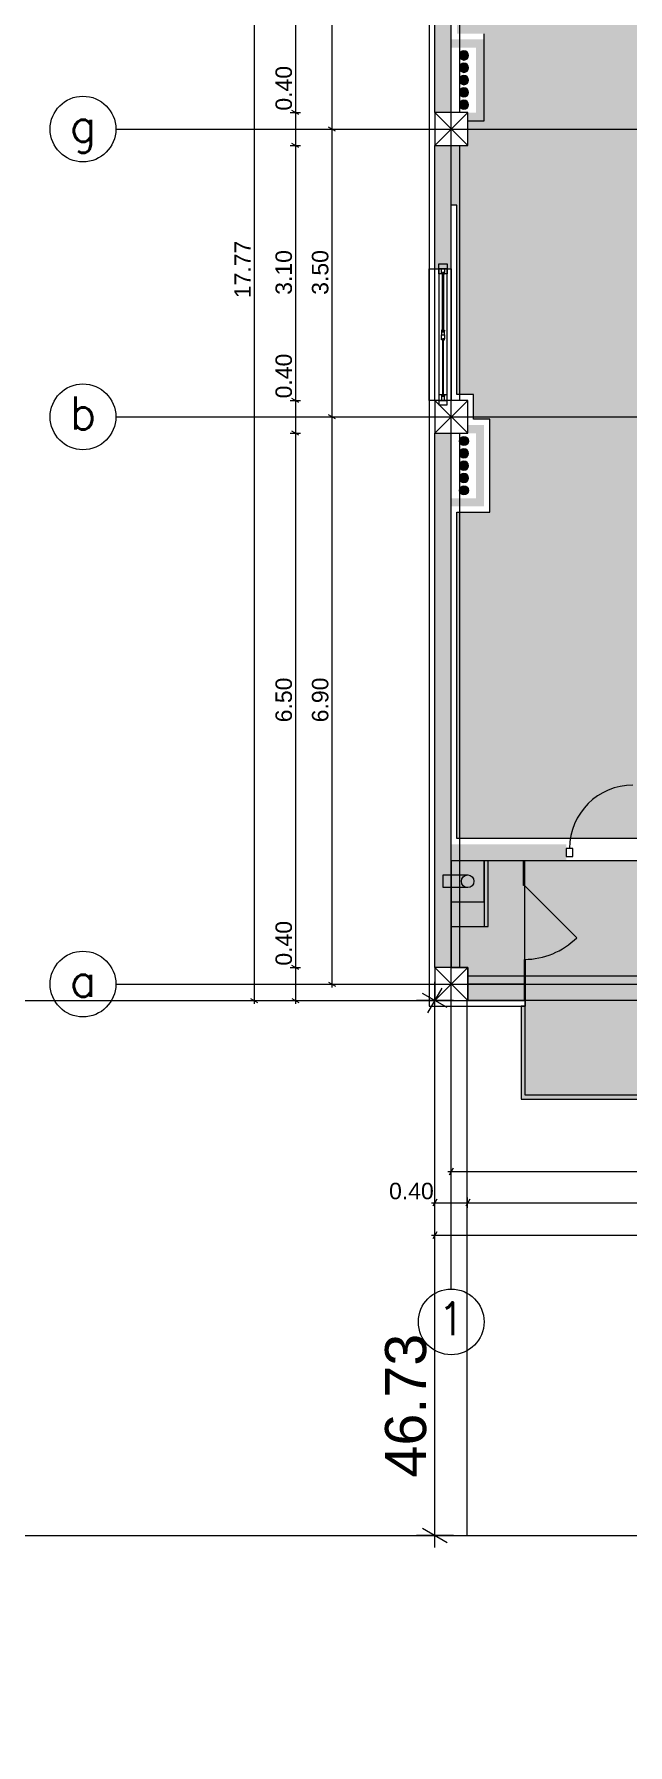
# Model space of a CAD drawing. Header units: millimetres. Extents: x 476244520 to 476657119, y 4620824743 to 4621446928.
# Drawn here: x 476385280 to 476392502, y 4621140540 to 4621161347 of the extents above; entities that cross this region are included whole.
import ezdxf

# ---------------------------------------------------------------- set-up
doc = ezdxf.new("R2010")
doc.units = ezdxf.units.MM
doc.header["$MEASUREMENT"] = 0
for name, color, linetype, lineweight in [('0_Pen_No__42_Pen_No__250_Pen_No__5', 5, 'Continuous', 0), ('2D Drafting - General_Pen_No__1_Pen_No__7', 7, 'Continuous', 0), ('2D Drafting - General_Pen_No__250_Pen_No__7_Pen_No__250', 7, 'Continuous', 0), ('2D Drafting - General_Pen_No__250_Pen_No__7_Pen_No__7', 7, 'Continuous', 0), ('2D Drafting - General_Pen_No__7_Pen_No__7_Pen_No__7', 7, 'Continuous', 0), ('Annotation - Text_Pen_No__7_Pen_No__5', 5, 'Continuous', 0), ('G-Anno-Nplt_Pen_No__151', 151, 'Continuous', 0), ('G-Anno-Nplt_Pen_No__255', 255, 'Continuous', 0), ('G-Anno-Nplt_Pen_No__4', 7, 'Continuous', 0), ('gegmebi_Pen_No__1_Pen_No__7', 7, 'Continuous', 0), ('kar-panjara_Pen_No__7_Pen_No__7_Pen_No__7', 7, 'Continuous', 0), ('New_2D Drafting - General_Pen_No__250_Pen_No__7_Pen_No__255', 255, 'Continuous', 0), ('New_reg_nak_Pen_No__250', 7, 'Continuous', 0), ('New_reg_nak_Pen_No__7', 7, 'Continuous', 0), ('New_Structural - Bearing_Pen_No__1', 1, 'Continuous', 0), ('New_Structural - Bearing_Pen_No__250', 7, 'Continuous', 0), ('shaxtebi da milebi_Pen_No__1_Pen_No__1_Pen_No__1', 1, 'Continuous', 0), ('shaxtebi da milebi_Pen_No__5_Pen_No__5_Pen_No__5', 5, 'Continuous', 0), ('zoma_Pen_No__1', 1, 'Continuous', 0), ('zoma_Pen_No__142', 142, 'Continuous', 0), ('zoma_Pen_No__5_Pen_No__5', 5, 'Continuous', 0)]:
    doc.layers.add(name, color=color, linetype=linetype, lineweight=lineweight)
doc.layers.add('shaxtebi da milebi_Pen_No__5_Pen_No__5_Pen_No__252', color=7, linetype='Continuous', lineweight=0, true_color=0x666666)
doc.layers.add('zoma', color=7, linetype='Continuous')
doc.styles.add('GENERATED_STYLE_2', font='arial.ttf')
doc.linetypes.add('Break', pattern='A,0,[1,A-4 бѓЎбѓђбѓ®бѓљбѓ\x98 - nikas1.Shx,S=15.679026,R=0,X=0,Y=0],-1975.557214,0', length=1975.557214)
doc.dimstyles.new('GENERATED_STYLE__1', dxfattribs={"dimtxt": 200, "dimasz": 64.421331, "dimexe": 0.18, "dimexo": 3, "dimgap": 0.09, "dimtad": 1, "dimtih": 1, "dimtoh": 1, "dimlfac": 0.001, "dimzin": 0, "dimdsep": 46, "dimtxsty": 'GENERATED_STYLE_2', "dimblk": 'ARROWHEAD_2', "dimblk1": 'ARROWHEAD_2', "dimblk2": 'ARROWHEAD_2', "dimcen": 0.09, "dimclrd": 142, "dimclre": 142, "dimclrt": 142, "dimadec": 0, "dimazin": 0, "dimtfac": 1, "dimtdec": 4, "dimtmove": 0, "dimatfit": 3, "dimfxl": 1, "dimtolj": 1, "dimtzin": 0, "dimarcsym": 0})
doc.dimstyles.new('GENERATED_STYLE__2', dxfattribs={"dimtxt": 200, "dimasz": 64.421331, "dimexe": 0.18, "dimexo": 3, "dimgap": 0.09, "dimtad": 1, "dimtih": 1, "dimtoh": 1, "dimlfac": 0.001, "dimzin": 0, "dimdsep": 46, "dimtxsty": 'GENERATED_STYLE_2', "dimblk": 'ARROWHEAD_2', "dimblk1": 'ARROWHEAD_2', "dimblk2": 'ARROWHEAD_2', "dimcen": 0.09, "dimclrd": 142, "dimclre": 142, "dimclrt": 142, "dimadec": 0, "dimazin": 0, "dimtfac": 1, "dimtdec": 4, "dimtmove": 2, "dimatfit": 3, "dimfxl": 1, "dimtolj": 1, "dimtzin": 0, "dimarcsym": 0})
doc.dimstyles.new('GENERATED_STYLE__5', dxfattribs={"dimtxt": 500, "dimasz": 228, "dimexe": 0.18, "dimexo": 3, "dimgap": 0.09, "dimtad": 1, "dimtih": 1, "dimtoh": 1, "dimlfac": 0.001, "dimzin": 0, "dimdsep": 46, "dimtxsty": 'GENERATED_STYLE_2', "dimblk": 'ARROWHEAD_2', "dimblk1": 'ARROWHEAD_2', "dimblk2": 'ARROWHEAD_2', "dimcen": 0.09, "dimclrd": 1, "dimclre": 1, "dimclrt": 1, "dimadec": 0, "dimazin": 0, "dimtfac": 1, "dimtdec": 4, "dimtmove": 2, "dimatfit": 3, "dimfxl": 1, "dimtolj": 1, "dimtzin": 0, "dimarcsym": 0})
doc.dimstyles.new('GENERATED_STYLE__6', dxfattribs={"dimtxt": 500, "dimasz": 228, "dimexe": 0.18, "dimexo": 3, "dimgap": 0.09, "dimtad": 1, "dimlfac": 0.001, "dimzin": 0, "dimdsep": 46, "dimtxsty": 'GENERATED_STYLE_2', "dimblk": 'ARROWHEAD_2', "dimblk1": 'ARROWHEAD_2', "dimblk2": 'ARROWHEAD_2', "dimcen": 0.09, "dimclrd": 1, "dimclre": 1, "dimclrt": 1, "dimadec": 0, "dimazin": 0, "dimtfac": 1, "dimtdec": 4, "dimtmove": 2, "dimatfit": 3, "dimfxl": 1, "dimtolj": 1, "dimtzin": 0, "dimarcsym": 0})
doc.dimstyles.new('GENERATED_STYLE__8', dxfattribs={"dimtxt": 200, "dimasz": 64.421331, "dimexe": 0.18, "dimexo": 3, "dimgap": 0.09, "dimtad": 1, "dimlfac": 0.001, "dimzin": 0, "dimdsep": 46, "dimtxsty": 'GENERATED_STYLE_2', "dimblk": 'ARROWHEAD_2', "dimblk1": 'ARROWHEAD_2', "dimblk2": 'ARROWHEAD_2', "dimcen": 0.09, "dimclrd": 142, "dimclre": 142, "dimclrt": 142, "dimadec": 0, "dimazin": 0, "dimtfac": 1, "dimtdec": 4, "dimtmove": 0, "dimatfit": 3, "dimfxl": 1, "dimtolj": 1, "dimtzin": 0, "dimarcsym": 0})

# ---------------------------------------------------------------- blocks, each defined once
blk = doc.blocks.new('*D53', base_point=(476844527, 4621385791))
at = {"layer": 'zoma_Pen_No__142', "color": 142, "linetype": 'Continuous', "lineweight": 0, "transparency": 16777216}
for p, q in [((476390680, 4621188696), (476390631, 4621188611)), ((476390656, 4621188590), (476390656, 4621188717)), ((476391080, 4621188696), (476391031, 4621188611)), ((476391056, 4621188590), (476391056, 4621188717)), ((476390614, 4621188653), (476390656, 4621188653)), ((476390656, 4621188653), (476391056, 4621188653))]:
    blk.add_line(p, q, dxfattribs=at)
at = {"layer": 'zoma_Pen_No__142', "color": 142, "lineweight": 0, "transparency": 16777216, "insert": (476390099, 4621188693), "char_height": 200, "attachment_point": 7, "style": 'GENERATED_STYLE_2'}
blk.add_mtext('\\A1;{\\pql;\\fArial CYR|b0|i0|c204|p34;0.40}', dxfattribs=at)
blk = doc.blocks.new('ARROWHEAD_2')
at = {"color": 0, "linetype": 'Continuous', "lineweight": 0}
for p, q in [((0, 0), (-1, 0)), ((-0.378, -0.655), (0.378, 0.655))]:
    blk.add_line(p, q, dxfattribs=at)
blk = doc.blocks.new('*D54', base_point=(476844527, 4621385791))
at = {"layer": 'zoma_Pen_No__142', "color": 142, "linetype": 'Continuous', "lineweight": 0, "transparency": 16777216}
for p, q in [((476391080, 4621188696), (476391031, 4621188611)), ((476391056, 4621188590), (476391056, 4621188717)), ((476397580, 4621188696), (476397531, 4621188611)), ((476397556, 4621188590), (476397556, 4621188717)), ((476391056, 4621188653), (476397556, 4621188653))]:
    blk.add_line(p, q, dxfattribs=at)
at = {"layer": 'zoma_Pen_No__142', "color": 142, "lineweight": 0, "transparency": 16777216, "char_height": 200, "attachment_point": 7, "style": 'GENERATED_STYLE_2'}
for s, insert in [('\\A1;{\\pql;\\fArial CYR|b0|i0|c204|p34;6.50}', (476394040, 4621188693)), ('\\A1;{\\pql;\\fArial CYR|b0|i0|c204|p34;0.40}', (476396999, 4621188693))]:
    blk.add_mtext(s, dxfattribs=dict(at, insert=insert))
blk = doc.blocks.new('*D433', base_point=(476844527, 4621385791))
at = {"layer": 'zoma_Pen_No__142', "color": 142, "linetype": 'Continuous', "lineweight": 0, "transparency": 16777216}
for p, q in [((476390179, 4621127952), (476390130, 4621127868)), ((476390154, 4621127847), (476390154, 4621127974)), ((476390579, 4621127952), (476390530, 4621127868)), ((476390554, 4621127847), (476390554, 4621127974)), ((476390113, 4621127910), (476390154, 4621127910)), ((476390154, 4621127910), (476390554, 4621127910))]:
    blk.add_line(p, q, dxfattribs=at)
at = {"layer": 'zoma_Pen_No__142', "color": 142, "lineweight": 0, "transparency": 16777216, "insert": (476389598, 4621127950), "char_height": 200, "attachment_point": 7, "style": 'GENERATED_STYLE_2'}
blk.add_mtext('\\A1;{\\pql;\\fArial CYR|b0|i0|c204|p34;0.40}', dxfattribs=at)
blk = doc.blocks.new('*D434', base_point=(476844527, 4621385791))
at = {"layer": 'zoma_Pen_No__142', "color": 142, "linetype": 'Continuous', "lineweight": 0, "transparency": 16777216}
for p, q in [((476390579, 4621127952), (476390530, 4621127868)), ((476390554, 4621127847), (476390554, 4621127974)), ((476397079, 4621127952), (476397030, 4621127868)), ((476397054, 4621127847), (476397054, 4621127974)), ((476390554, 4621127910), (476397054, 4621127910))]:
    blk.add_line(p, q, dxfattribs=at)
at = {"layer": 'zoma_Pen_No__142', "color": 142, "lineweight": 0, "transparency": 16777216, "char_height": 200, "attachment_point": 7, "style": 'GENERATED_STYLE_2'}
for s, insert in [('\\A1;{\\pql;\\fArial CYR|b0|i0|c204|p34;6.50}', (476393538, 4621127950)), ('\\A1;{\\pql;\\fArial CYR|b0|i0|c204|p34;0.40}', (476396498, 4621127950))]:
    blk.add_mtext(s, dxfattribs=dict(at, insert=insert))
blk = doc.blocks.new('*D496', base_point=(476844527, 4621385791))
at = {"layer": 'zoma_Pen_No__142', "color": 142, "linetype": 'Continuous', "lineweight": 0, "transparency": 16777216}
for p, q in [((476390313, 4621147511), (476390354, 4621147511)), ((476390379, 4621147553), (476390330, 4621147468)), ((476390354, 4621147447), (476390354, 4621147574)), ((476390354, 4621147511), (476397254, 4621147511)), ((476397279, 4621147553), (476397230, 4621147468)), ((476397254, 4621147447), (476397254, 4621147574))]:
    blk.add_line(p, q, dxfattribs=at)
at = {"layer": 'zoma_Pen_No__142', "color": 142, "lineweight": 0, "transparency": 16777216, "insert": (476393538, 4621147551), "char_height": 200, "attachment_point": 7, "style": 'GENERATED_STYLE_2'}
blk.add_mtext('\\A1;{\\pql;\\fArial CYR|b0|i0|c204|p34;6.90}', dxfattribs=at)
blk = doc.blocks.new('*D508', base_point=(476844527, 4621385791))
at = {"layer": 'zoma_Pen_No__142', "color": 142, "linetype": 'Continuous', "lineweight": 0, "transparency": 16777216}
for p, q in [((476388839, 4621167093), (476388966, 4621167093)), ((476388945, 4621167068), (476388860, 4621167117)), ((476388902, 4621167134), (476388902, 4621167093)), ((476388902, 4621167093), (476388902, 4621160193)), ((476388839, 4621160193), (476388966, 4621160193)), ((476388945, 4621160168), (476388860, 4621160217))]:
    blk.add_line(p, q, dxfattribs=at)
at = {"layer": 'zoma_Pen_No__142', "color": 142, "lineweight": 0, "transparency": 16777216, "insert": (476388862, 4621163377), "char_height": 200, "attachment_point": 7, "rotation": 90, "style": 'GENERATED_STYLE_2'}
blk.add_mtext('\\A1;{\\pql;\\fArial CYR|b0|i0|c204|p34;6.90}', dxfattribs=at)
blk = doc.blocks.new('*D509', base_point=(476844527, 4621385791))
at = {"layer": 'zoma_Pen_No__142', "color": 142, "linetype": 'Continuous', "lineweight": 0, "transparency": 16777216}
for p, q in [((476388839, 4621160193), (476388966, 4621160193)), ((476388945, 4621160168), (476388860, 4621160217)), ((476388902, 4621160193), (476388902, 4621156693)), ((476388839, 4621156693), (476388966, 4621156693)), ((476388945, 4621156668), (476388860, 4621156717))]:
    blk.add_line(p, q, dxfattribs=at)
at = {"layer": 'zoma_Pen_No__142', "color": 142, "lineweight": 0, "transparency": 16777216, "insert": (476388862, 4621158177), "char_height": 200, "attachment_point": 7, "rotation": 90, "style": 'GENERATED_STYLE_2'}
blk.add_mtext('\\A1;{\\pql;\\fArial CYR|b0|i0|c204|p34;3.50}', dxfattribs=at)
blk = doc.blocks.new('*D510', base_point=(476844527, 4621385791))
at = {"layer": 'zoma_Pen_No__142', "color": 142, "linetype": 'Continuous', "lineweight": 0, "transparency": 16777216}
for p, q in [((476388839, 4621156693), (476388966, 4621156693)), ((476388945, 4621156668), (476388860, 4621156717)), ((476388902, 4621156693), (476388902, 4621149793)), ((476388839, 4621149793), (476388966, 4621149793)), ((476388860, 4621149817), (476388945, 4621149768)), ((476388902, 4621149793), (476388902, 4621149751))]:
    blk.add_line(p, q, dxfattribs=at)
at = {"layer": 'zoma_Pen_No__142', "color": 142, "lineweight": 0, "transparency": 16777216, "insert": (476388862, 4621152977), "char_height": 200, "attachment_point": 7, "rotation": 90, "style": 'GENERATED_STYLE_2'}
blk.add_mtext('\\A1;{\\pql;\\fArial CYR|b0|i0|c204|p34;6.90}', dxfattribs=at)
blk = doc.blocks.new('*D536', base_point=(476844527, 4621385791))
at = {"layer": 'zoma_Pen_No__142', "color": 142, "linetype": 'Continuous', "lineweight": 0, "transparency": 16777216}
for p, q in [((476388459, 4621167293), (476388459, 4621166893)), ((476388395, 4621166893), (476388522, 4621166893)), ((476388501, 4621166868), (476388416, 4621166917)), ((476388459, 4621166893), (476388459, 4621160393)), ((476388395, 4621160393), (476388522, 4621160393)), ((476388501, 4621160368), (476388416, 4621160417)), ((476388459, 4621160393), (476388459, 4621159993))]:
    blk.add_line(p, q, dxfattribs=at)
at = {"layer": 'zoma_Pen_No__142', "color": 142, "lineweight": 0, "transparency": 16777216, "char_height": 200, "attachment_point": 7, "rotation": 90.0005, "style": 'GENERATED_STYLE_2'}
for s, insert in [('\\A1;{\\pql;\\fArial CYR|b0|i0|c204|p34;6.50}', (476388419, 4621163377)), ('\\A1;{\\pql;\\fArial CYR|b0|i0|c204|p34;0.40}', (476388419, 4621160417))]:
    blk.add_mtext(s, dxfattribs=dict(at, insert=insert))
blk = doc.blocks.new('*D537', base_point=(476844527, 4621385791))
at = {"layer": 'zoma_Pen_No__142', "color": 142, "linetype": 'Continuous', "lineweight": 0, "transparency": 16777216}
for p, q in [((476388395, 4621160393), (476388522, 4621160393)), ((476388501, 4621160368), (476388416, 4621160417)), ((476388459, 4621160393), (476388459, 4621159993)), ((476388395, 4621159993), (476388522, 4621159993)), ((476388501, 4621159968), (476388416, 4621160017)), ((476388459, 4621159993), (476388459, 4621156893))]:
    blk.add_line(p, q, dxfattribs=at)
blk = doc.blocks.new('*D538', base_point=(476844527, 4621385791))
at = {"layer": 'zoma_Pen_No__142', "color": 142, "linetype": 'Continuous', "lineweight": 0, "transparency": 16777216}
for p, q in [((476388395, 4621159993), (476388522, 4621159993)), ((476388501, 4621159968), (476388416, 4621160017)), ((476388459, 4621159993), (476388459, 4621156893)), ((476388395, 4621156893), (476388522, 4621156893)), ((476388501, 4621156868), (476388416, 4621156917)), ((476388459, 4621156893), (476388459, 4621156493))]:
    blk.add_line(p, q, dxfattribs=at)
at = {"layer": 'zoma_Pen_No__142', "color": 142, "lineweight": 0, "transparency": 16777216, "char_height": 200, "attachment_point": 7, "rotation": 90.0005, "style": 'GENERATED_STYLE_2'}
for s, insert in [('\\A1;{\\pql;\\fArial CYR|b0|i0|c204|p34;3.10}', (476388419, 4621158177)), ('\\A1;{\\pql;\\fArial CYR|b0|i0|c204|p34;0.40}', (476388419, 4621156917))]:
    blk.add_mtext(s, dxfattribs=dict(at, insert=insert))
blk = doc.blocks.new('*D539', base_point=(476844527, 4621385791))
at = {"layer": 'zoma_Pen_No__142', "color": 142, "linetype": 'Continuous', "lineweight": 0, "transparency": 16777216}
for p, q in [((476388501, 4621156868), (476388416, 4621156917)), ((476388459, 4621156893), (476388459, 4621156493)), ((476388395, 4621156493), (476388522, 4621156493)), ((476388501, 4621156468), (476388416, 4621156517)), ((476388459, 4621156493), (476388459, 4621149993))]:
    blk.add_line(p, q, dxfattribs=at)
blk = doc.blocks.new('*D540', base_point=(476844527, 4621385791))
at = {"layer": 'zoma_Pen_No__142', "color": 142, "linetype": 'Continuous', "lineweight": 0, "transparency": 16777216}
blk.add_line((476388501, 4621156468), (476388416, 4621156517), dxfattribs=at)
blk = doc.blocks.new('*D541', base_point=(476844527, 4621385791))
at = {"layer": 'zoma_Pen_No__142', "color": 142, "linetype": 'Continuous', "lineweight": 0, "transparency": 16777216}
for p, q in [((476388459, 4621156893), (476388459, 4621156493)), ((476388395, 4621156493), (476388522, 4621156493)), ((476388501, 4621156468), (476388416, 4621156517)), ((476388459, 4621156493), (476388459, 4621149993)), ((476388395, 4621149993), (476388522, 4621149993)), ((476388501, 4621149968), (476388416, 4621150017)), ((476388459, 4621149993), (476388459, 4621149593))]:
    blk.add_line(p, q, dxfattribs=at)
at = {"layer": 'zoma_Pen_No__142', "color": 142, "lineweight": 0, "transparency": 16777216, "char_height": 200, "attachment_point": 7, "rotation": 90.0005, "style": 'GENERATED_STYLE_2'}
for s, insert in [('\\A1;{\\pql;\\fArial CYR|b0|i0|c204|p34;6.50}', (476388419, 4621152977)), ('\\A1;{\\pql;\\fArial CYR|b0|i0|c204|p34;0.40}', (476388419, 4621150017))]:
    blk.add_mtext(s, dxfattribs=dict(at, insert=insert))
blk = doc.blocks.new('*D542', base_point=(476844527, 4621385791))
at = {"layer": 'zoma_Pen_No__142', "color": 142, "linetype": 'Continuous', "lineweight": 0, "transparency": 16777216}
for p, q in [((476388395, 4621149993), (476388522, 4621149993)), ((476388501, 4621149968), (476388416, 4621150017)), ((476388459, 4621149993), (476388459, 4621149593)), ((476388395, 4621149593), (476388522, 4621149593)), ((476388416, 4621149617), (476388501, 4621149568)), ((476388459, 4621149593), (476388459, 4621149551))]:
    blk.add_line(p, q, dxfattribs=at)
blk = doc.blocks.new('*D543', base_point=(476844527, 4621385791))
at = {"layer": 'zoma_Pen_No__142', "color": 142, "linetype": 'Continuous', "lineweight": 0, "transparency": 16777216}
for p, q in [((476387892, 4621167363), (476388019, 4621167363)), ((476387998, 4621167338), (476387914, 4621167387)), ((476387956, 4621167404), (476387956, 4621167363)), ((476387956, 4621167363), (476387956, 4621149593)), ((476387893, 4621149593), (476388020, 4621149593)), ((476387914, 4621149617), (476387998, 4621149568)), ((476387956, 4621149593), (476387956, 4621149551))]:
    blk.add_line(p, q, dxfattribs=at)
at = {"layer": 'zoma_Pen_No__142', "color": 142, "lineweight": 0, "transparency": 16777216, "insert": (476387916, 4621158136), "char_height": 200, "attachment_point": 7, "rotation": 90.0005, "style": 'GENERATED_STYLE_2'}
blk.add_mtext('\\A1;{\\pql;\\fArial CYR|b0|i0|c204|p34;17.77}', dxfattribs=at)
blk = doc.blocks.new('*D544', base_point=(476844527, 4621385791))
at = {"layer": 'zoma_Pen_No__142', "color": 142, "linetype": 'Continuous', "lineweight": 0, "transparency": 16777216}
for p, q in [((476390113, 4621147133), (476390154, 4621147133)), ((476390179, 4621147176), (476390130, 4621147091)), ((476390154, 4621147070), (476390154, 4621147197)), ((476390154, 4621147133), (476390554, 4621147133)), ((476390579, 4621147176), (476390530, 4621147091)), ((476390554, 4621147070), (476390554, 4621147197))]:
    blk.add_line(p, q, dxfattribs=at)
at = {"layer": 'zoma_Pen_No__142', "color": 142, "lineweight": 0, "transparency": 16777216, "insert": (476389598, 4621147173), "char_height": 200, "attachment_point": 7, "style": 'GENERATED_STYLE_2'}
blk.add_mtext('\\A1;{\\pql;\\fArial CYR|b0|i0|c204|p34;0.40}', dxfattribs=at)
blk = doc.blocks.new('*D545', base_point=(476844527, 4621385791))
at = {"layer": 'zoma_Pen_No__142', "color": 142, "linetype": 'Continuous', "lineweight": 0, "transparency": 16777216}
for p, q in [((476390579, 4621147176), (476390530, 4621147091)), ((476390554, 4621147070), (476390554, 4621147197)), ((476390554, 4621147133), (476397054, 4621147133)), ((476397079, 4621147176), (476397030, 4621147091)), ((476397054, 4621147070), (476397054, 4621147197))]:
    blk.add_line(p, q, dxfattribs=at)
at = {"layer": 'zoma_Pen_No__142', "color": 142, "lineweight": 0, "transparency": 16777216, "char_height": 200, "attachment_point": 7, "style": 'GENERATED_STYLE_2'}
for s, insert in [('\\A1;{\\pql;\\fArial CYR|b0|i0|c204|p34;6.50}', (476393538, 4621147173)), ('\\A1;{\\pql;\\fArial CYR|b0|i0|c204|p34;0.40}', (476396498, 4621147173))]:
    blk.add_mtext(s, dxfattribs=dict(at, insert=insert))
blk = doc.blocks.new('*D557', base_point=(476844527, 4621385791))
at = {"layer": 'zoma_Pen_No__142', "color": 142, "linetype": 'Continuous', "lineweight": 0, "transparency": 16777216}
for p, q in [((476390113, 4621146737), (476390154, 4621146737)), ((476390179, 4621146780), (476390130, 4621146695)), ((476390154, 4621146674), (476390154, 4621146801)), ((476390154, 4621146737), (476431954, 4621146737)), ((476431930, 4621146695), (476431979, 4621146780)), ((476431954, 4621146674), (476431954, 4621146801)), ((476431954, 4621146737), (476431996, 4621146737))]:
    blk.add_line(p, q, dxfattribs=at)
at = {"layer": 'zoma_Pen_No__142', "color": 142, "lineweight": 0, "transparency": 16777216, "insert": (476411278, 4621146777), "char_height": 200, "attachment_point": 7, "style": 'GENERATED_STYLE_2'}
blk.add_mtext('\\A1;{\\pql;\\fArial CYR|b0|i0|c204|p34;41.80}', dxfattribs=at)
blk = doc.blocks.new('*D569', base_point=(476844527, 4621385791))
at = {"layer": 'zoma_Pen_No__1', "color": 1, "linetype": 'Continuous', "lineweight": 0, "transparency": 16777216}
for p, q in [((476390381, 4621149593), (476389931, 4621149593)), ((476390306, 4621149506), (476390006, 4621149679)), ((476390156, 4621149593), (476390156, 4621149740)), ((476390156, 4621143086), (476390156, 4621149593)), ((476390006, 4621143173), (476390306, 4621143000)), ((476390381, 4621143086), (476389931, 4621143086)), ((476390156, 4621142940), (476390156, 4621143086))]:
    blk.add_line(p, q, dxfattribs=at)
at = {"layer": 'zoma_Pen_No__1', "color": 1, "lineweight": 0, "transparency": 16777216, "insert": (476390056, 4621143791), "char_height": 500, "attachment_point": 7, "rotation": 90, "style": 'GENERATED_STYLE_2'}
blk.add_mtext('\\A1;{\\pql;\\fArial CYR|b0|i0|c204|p34;46.73}', dxfattribs=at)
blk = doc.blocks.new('*D572', base_point=(476844527, 4621385791))
at = {"layer": 'zoma_Pen_No__1', "color": 1, "linetype": 'Continuous', "lineweight": 0, "transparency": 16777216}
for p, q in [((476377547, 4621149368), (476377547, 4621149818)), ((476390156, 4621149368), (476390156, 4621149818)), ((476377400, 4621149593), (476377547, 4621149593)), ((476377633, 4621149743), (476377460, 4621149443)), ((476377547, 4621149593), (476390156, 4621149593)), ((476390069, 4621149443), (476390242, 4621149743)), ((476390156, 4621149593), (476390303, 4621149593))]:
    blk.add_line(p, q, dxfattribs=at)
at = {"layer": 'zoma_Pen_No__1', "color": 1, "lineweight": 0, "transparency": 16777216, "insert": (476382462, 4621149693), "char_height": 500, "attachment_point": 7, "style": 'GENERATED_STYLE_2'}
blk.add_mtext('\\A1;{\\pql;\\fArial CYR|b0|i0|c204|p34;12.61}', dxfattribs=at)

msp = doc.modelspace()

# ---------------------------------------------------------------- hatches: boundary and pattern name
at = {"layer": '2D Drafting - General_Pen_No__250_Pen_No__7_Pen_No__7', "linetype": 'Continuous', "lineweight": 0}
for points in [[(476390354.207, 4621166892.829), (476390154.207, 4621166892.829), (476390154.207, 4621160392.829), (476390354.207, 4621160392.829)], [(476390354.207, 4621161283.016), (476390754.207, 4621161283.016), (476390754.207, 4621160292.829), (476390654.207, 4621160292.829), (476390554.207, 4621160292.829), (476390554.207, 4621160392.829), (476390654.207, 4621160392.829), (476390654.207, 4621161182.829), (476390354.207, 4621161182.829)], [(476390354.207, 4621159992.829), (476390354.207, 4621158492.83), (476390154.207, 4621158492.83), (476390154.207, 4621159992.829)], [(476390354.207, 4621156492.829), (476390154.207, 4621156492.829), (476390154.207, 4621149992.829), (476390354.207, 4621149992.829)], [(476390354.207, 4621155602.641), (476390754.207, 4621155602.641), (476390754.207, 4621156592.829), (476390654.207, 4621156592.829), (476390554.207, 4621156592.829), (476390554.207, 4621156492.829), (476390654.207, 4621156492.829), (476390654.207, 4621155702.829), (476390354.207, 4621155702.829)], [(476390354.207, 4621151292.829), (476391754.212, 4621151292.829), (476391754.212, 4621151492.829), (476390354.207, 4621151492.829)], [(476391244.195, 4621151292.829), (476391244.195, 4621150992.824), (476391234.195, 4621150992.824), (476391234.195, 4621151292.829)], [(476391254.207, 4621150092.825), (476391254.207, 4621149592.829), (476391244.207, 4621149592.829), (476391244.207, 4621150092.825)], [(476390554.207, 4621149592.829), (476391254.208, 4621149592.829), (476391254.208, 4621149792.829), (476390554.207, 4621149792.829)]]:
    msp.add_hatch(color=7, dxfattribs=at).paths.add_polyline_path(points)
at = {"layer": 'G-Anno-Nplt_Pen_No__151', "linetype": 'Continuous', "lineweight": 0, "true_color": 0x1f2f3f}
msp.add_hatch(color=169, dxfattribs=at).paths.add_polyline_path([(476390554.207, 4621159992.829), (476390554.207, 4621160292.829), (476390754.207, 4621160292.829), (476390754.207, 4621161353.016), (476390424.207, 4621161353.016), (476390424.207, 4621165922.829), (476393924.389, 4621165922.829), (476393924.389, 4621167022.829), (476396984.207, 4621167022.829), (476396984.207, 4621166822.828), (476396984.207, 4621163086.448), (476396984.208, 4621160162.829), (476396684.207, 4621160162.829), (476396684.207, 4621159323.528), (476396754.207, 4621159323.528), (476396754.207, 4621159221.81), (476397154.207, 4621159221.81), (476397154.207, 4621156892.829), (476397054.207, 4621156892.829), (476397054.207, 4621156612.828), (476396984.207, 4621156612.828), (476396984.207, 4621156422.829), (476397084.207, 4621156422.829), (476397084.207, 4621151562.829), (476390424.207, 4621151562.828), (476390424.207, 4621155532.641), (476390824.207, 4621155532.641), (476390824.207, 4621156662.829), (476390624.207, 4621156662.829), (476390624.207, 4621156962.829), (476390424.207, 4621156962.829), (476390424.207, 4621159265.664), (476390354.207, 4621159265.664), (476390354.207, 4621159992.829)])
at = {"layer": 'G-Anno-Nplt_Pen_No__255', "linetype": 'Continuous', "lineweight": 0, "true_color": 0x3f3f3f}
msp.add_hatch(color=250, dxfattribs=at).paths.add_polyline_path([(476397154.207, 4621151292.829), (476390354.207, 4621151292.829), (476390354.207, 4621149992.829), (476390554.207, 4621149992.829), (476390554.207, 4621149592.829), (476391204.207, 4621149592.829), (476391254.208, 4621149592.829), (476391254.208, 4621149522.842), (476391204.207, 4621149522.842), (476391204.207, 4621148393.086), (476397104.207, 4621148393.036), (476397104.207, 4621149522.829), (476397054.207, 4621149522.829), (476397054.207, 4621149992.829), (476397154.207, 4621149992.829)])
at = {"layer": 'New_2D Drafting - General_Pen_No__250_Pen_No__7_Pen_No__255', "linetype": 'Continuous', "lineweight": 0}
for points in [[(476390754.203, 4621151292.829), (476390754.198, 4621150792.829), (476390354.203, 4621150792.832), (476390354.204, 4621150965.817), (476390254.201, 4621150965.818), (476390254.203, 4621151119.844), (476390354.206, 4621151119.843), (476390354.207, 4621151292.832)], [(476390354.207, 4621151292.829), (476390804.207, 4621151292.829), (476390804.207, 4621150492.829), (476390354.207, 4621150492.829)]]:
    msp.add_hatch(color=255, dxfattribs=at).paths.add_polyline_path(points)
at = {"layer": 'shaxtebi da milebi_Pen_No__1_Pen_No__1_Pen_No__1', "linetype": 'Continuous', "lineweight": 0}
for points in [[(476390509.207, 4621160542.829, -1), (476390509.207, 4621160432.829, -1)], [(476390509.207, 4621156342.829, 1), (476390509.207, 4621156452.829, 1)]]:
    msp.add_hatch(color=1, dxfattribs=at).paths.add_polyline_path(points)
at = {"layer": 'shaxtebi da milebi_Pen_No__5_Pen_No__5_Pen_No__252', "linetype": 'Continuous', "lineweight": 0, "true_color": 0x666666}
for points in [[(476390509.207, 4621161142.829, 1), (476390509.207, 4621161032.829, 1)], [(476390509.207, 4621155742.829, -1), (476390509.207, 4621155852.829, -1)]]:
    msp.add_hatch(color=251, dxfattribs=at).paths.add_polyline_path(points)
at = {"layer": 'shaxtebi da milebi_Pen_No__5_Pen_No__5_Pen_No__5', "linetype": 'Continuous', "lineweight": 0}
for points in [[(476390509.207, 4621160992.829, 1), (476390509.207, 4621160882.829, 1)], [(476390509.207, 4621160842.829, 1), (476390509.207, 4621160732.829, 1)], [(476390509.207, 4621160692.829, 1), (476390509.207, 4621160582.829, 1)], [(476390509.207, 4621156302.829, 1), (476390509.207, 4621156192.829, 1)], [(476390509.207, 4621156152.829, 1), (476390509.207, 4621156042.829, 1)], [(476390509.207, 4621156002.829, 1), (476390509.207, 4621155892.829, 1)]]:
    msp.add_hatch(color=5, dxfattribs=at).paths.add_polyline_path(points)

# ---------------------------------------------------------------- linework, layer by layer
at = {"layer": '0_Pen_No__42_Pen_No__250_Pen_No__5', "color": 5, "linetype": 'Continuous', "lineweight": 0}
for centre in [(476385873.656, 4621160192.829), (476385873.656, 4621160192.829), (476385873.656, 4621156692.829), (476385873.656, 4621156692.829), (476385873.656, 4621149792.829), (476385873.656, 4621149792.829), (476390354.207, 4621145683.232)]:
    msp.add_circle(centre, 400, dxfattribs=at)
at = {"layer": '2D Drafting - General_Pen_No__1_Pen_No__7', "color": 7, "linetype": 'Continuous', "lineweight": 0}
for p, q in [((476390154.207, 4621159992.829), (476390554.207, 4621160392.829)), ((476390554.207, 4621159992.829), (476390154.207, 4621160392.829)), ((476390154.207, 4621156492.829), (476390554.207, 4621156892.829)), ((476390554.207, 4621156492.829), (476390154.207, 4621156892.829)), ((476390154.207, 4621149592.829), (476390554.207, 4621149992.829)), ((476390554.207, 4621149592.829), (476390154.207, 4621149992.829))]:
    msp.add_line(p, q, dxfattribs=at)
at = {"layer": '2D Drafting - General_Pen_No__1_Pen_No__7', "color": 7, "linetype": 'Continuous', "lineweight": 0, "flags": 128}
for points in [[(476390154.207, 4621160392.829), (476390154.207, 4621166892.829), (476390454.207, 4621166892.829), (476390454.207, 4621160392.829)], [(476390154.207, 4621159992.829), (476390554.207, 4621159992.829), (476390554.207, 4621160392.829), (476390154.207, 4621160392.829)], [(476390154.207, 4621156892.829), (476390154.207, 4621159992.829), (476390454.207, 4621159992.829), (476390454.207, 4621156892.829)], [(476390154.207, 4621156492.829), (476390554.207, 4621156492.829), (476390554.207, 4621156892.829), (476390154.207, 4621156892.829)], [(476390154.207, 4621149992.829), (476390154.207, 4621156492.829), (476390454.207, 4621156492.829), (476390454.207, 4621149992.829)], [(476390154.207, 4621149592.829), (476390554.207, 4621149592.829), (476390554.207, 4621149992.829), (476390154.207, 4621149992.829)], [(476397054.207, 4621149592.829), (476390554.207, 4621149592.829), (476390554.207, 4621149892.829), (476397054.207, 4621149892.829)]]:
    msp.add_lwpolyline(points, close=True, dxfattribs=at)
at = {"layer": '2D Drafting - General_Pen_No__250_Pen_No__7_Pen_No__250', "color": 7, "linetype": 'Continuous', "lineweight": 0, "flags": 128}
for points in [[(476391244.195, 4621151292.829), (476391244.195, 4621150992.824), (476391234.195, 4621150992.824), (476391234.195, 4621151292.829)], [(476391254.207, 4621150092.825), (476391254.207, 4621149592.829), (476391244.207, 4621149592.829), (476391244.207, 4621150092.825)], [(476390554.207, 4621149592.829), (476391254.208, 4621149592.829), (476391254.208, 4621149792.829), (476390554.207, 4621149792.829)]]:
    msp.add_lwpolyline(points, close=True, dxfattribs=at)
at = {"layer": '2D Drafting - General_Pen_No__7_Pen_No__7_Pen_No__7', "color": 7, "linetype": 'Continuous', "lineweight": 0}
msp.add_arc((476392564.523, 4621151442.866), 770.311, 89.9974687, 179.994289, dxfattribs=at)
at = {"layer": 'G-Anno-Nplt_Pen_No__4', "color": 7, "linetype": 'Continuous', "lineweight": 0, "flags": 128}
msp.add_lwpolyline([(476397084.207, 4621151562.829), (476390424.207, 4621151562.828), (476390424.207, 4621155532.641), (476390824.207, 4621155532.641), (476390824.207, 4621156662.829), (476390624.207, 4621156662.829), (476390624.207, 4621156962.829), (476390424.207, 4621156962.829), (476390424.207, 4621159265.664), (476390354.207, 4621159265.664), (476390354.207, 4621159992.829), (476390554.207, 4621159992.829), (476390554.207, 4621160292.829), (476390754.207, 4621160292.829), (476390754.207, 4621161353.016)], dxfattribs=at)
msp.add_lwpolyline([(476397154.207, 4621151292.829), (476390354.207, 4621151292.829), (476390354.207, 4621149992.829), (476390554.207, 4621149992.829), (476390554.207, 4621149592.829), (476391204.207, 4621149592.829), (476391254.208, 4621149592.829), (476391254.208, 4621149522.842), (476391204.207, 4621149522.842), (476391204.207, 4621148393.086), (476397104.207, 4621148393.036), (476397104.207, 4621149522.829), (476397054.207, 4621149522.829), (476397054.207, 4621149992.829), (476397154.207, 4621149992.829)], close=True, dxfattribs=at)
at = {"layer": 'gegmebi_Pen_No__1_Pen_No__7', "color": 7, "linetype": 'Continuous', "lineweight": 0, "flags": 128}
for points in [[(476390354.204, 4621150965.817), (476390354.203, 4621150792.832), (476390754.198, 4621150792.829), (476390754.203, 4621151292.829), (476390354.207, 4621151292.832), (476390354.206, 4621151119.843)], [(476390554.203, 4621150965.816), (476390254.201, 4621150965.818), (476390254.203, 4621151119.844), (476390554.204, 4621151119.842)]]:
    msp.add_lwpolyline(points, dxfattribs=at)
at = {"layer": 'kar-panjara_Pen_No__7_Pen_No__7_Pen_No__7', "color": 7, "linetype": 'Continuous', "lineweight": 0, "flags": 128}
for points in [[(476390204.159, 4621158433.156), (476390204.159, 4621158553.156), (476390304.159, 4621158553.156), (476390304.159, 4621158433.156)], [(476390304.158, 4621156892.829), (476390304.103, 4621158492.83), (476390204.158, 4621158492.83), (476390204.213, 4621156892.829)], [(476390274.043, 4621158492.83), (476390274.043, 4621158447.83), (476390259.043, 4621158447.83), (476390249.043, 4621158447.83), (476390249.043, 4621158433.156), (476390234.043, 4621158433.156), (476390234.043, 4621158492.83)], [(476390259.043, 4621158447.83), (476390259.043, 4621157723.99), (476390249.043, 4621157723.99), (476390249.043, 4621158447.83)], [(476390274.043, 4621158433.156), (476390274.043, 4621158447.83), (476390259.043, 4621158447.83), (476390259.043, 4621158433.156)], [(476390274.043, 4621157688.259), (476390274.043, 4621157733.259), (476390259.043, 4621157733.259), (476390249.043, 4621157733.259), (476390249.043, 4621157748.259), (476390234.043, 4621157748.259), (476390234.043, 4621157688.259)], [(476390274.043, 4621157688.259), (476390274.043, 4621157643.259), (476390259.043, 4621157643.259), (476390249.043, 4621157643.259), (476390249.043, 4621157628.259), (476390234.043, 4621157628.259), (476390234.043, 4621157688.259)], [(476390274.043, 4621157748.259), (476390274.043, 4621157733.259), (476390259.043, 4621157733.259), (476390259.043, 4621157748.259)], [(476390259.043, 4621156943.259), (476390259.043, 4621157643.259), (476390249.043, 4621157643.259), (476390249.043, 4621156943.259)], [(476390274.043, 4621157628.259), (476390274.043, 4621157643.259), (476390259.043, 4621157643.259), (476390259.043, 4621157628.259)], [(476390204.159, 4621156958.259), (476390204.159, 4621156838.259), (476390304.159, 4621156838.259), (476390304.159, 4621156958.259)], [(476390274.043, 4621156892.829), (476390274.043, 4621156943.259), (476390259.043, 4621156943.259), (476390249.043, 4621156943.259), (476390249.043, 4621156958.259), (476390234.043, 4621156958.259), (476390234.043, 4621156892.829)], [(476390274.043, 4621156958.259), (476390274.043, 4621156943.259), (476390259.043, 4621156943.259), (476390259.043, 4621156958.259)], [(476391754.207, 4621151342.935), (476391834.207, 4621151342.931), (476391834.212, 4621151442.931), (476391754.212, 4621151442.935)]]:
    msp.add_lwpolyline(points, close=True, dxfattribs=at)
at = {"layer": 'New_reg_nak_Pen_No__250', "color": 7, "linetype": 'Continuous', "lineweight": 0}
for p, q in [((476390758.729, 4621150492.829), (476390758.729, 4621151292.829)), ((476391244.207, 4621150992.824), (476391244.207, 4621150092.825))]:
    msp.add_line(p, q, dxfattribs=at)
at = {"layer": 'New_reg_nak_Pen_No__250', "color": 7, "linetype": 'Continuous', "lineweight": 0, "flags": 128}
for points in [[(476390354.207, 4621151292.829), (476390354.207, 4621150492.829), (476390804.207, 4621150492.829), (476390804.207, 4621151292.829)], [(476391204.207, 4621148393.036), (476397104.207, 4621148393.036), (476397104.207, 4621149522.829), (476397054.207, 4621149522.829), (476397054.207, 4621148443.036), (476391254.207, 4621148443.036), (476391254.207, 4621149522.842), (476391204.207, 4621149522.842)]]:
    msp.add_lwpolyline(points, close=True, dxfattribs=at)
at = {"layer": 'New_reg_nak_Pen_No__250', "color": 7, "linetype": 'Continuous', "lineweight": 0}
msp.add_circle((476390554.203, 4621151042.829), 77.013, dxfattribs=at)
at = {"layer": 'New_reg_nak_Pen_No__7', "color": 7, "linetype": 'Continuous', "lineweight": 0, "flags": 128}
msp.add_lwpolyline([(476390554.207, 4621167362.829), (476390084.206, 4621167362.829), (476390084.468, 4621149522.825), (476391254.208, 4621149522.842), (476391254.207, 4621149592.839)], dxfattribs=at)
msp.add_lwpolyline([(476390354.185, 4621156892.829), (476390084.163, 4621156892.829), (476390084.163, 4621158492.83), (476390354.185, 4621158492.83)], close=True, dxfattribs=at)
at = {"layer": 'New_Structural - Bearing_Pen_No__1', "color": 1, "linetype": 'Break', "lineweight": 0}
for p, q in [((476390548.602, 4621143086.215), (476390548.602, 4621149592.829)), ((476374220.452, 4621143086.215), (476442354.006, 4621143086.215))]:
    msp.add_line(p, q, dxfattribs=at)
at = {"layer": 'New_Structural - Bearing_Pen_No__250', "color": 7, "linetype": 'Continuous', "lineweight": 0}
msp.add_line((476391244.195, 4621150992.825), (476391880.595, 4621150356.426), dxfattribs=at)
msp.add_arc((476391244.207, 4621150992.813), 899.988, 270, 315, dxfattribs=at)
at = {"layer": 'shaxtebi da milebi_Pen_No__1_Pen_No__1_Pen_No__1', "color": 1, "linetype": 'Continuous', "lineweight": 0, "flags": 128}
for points in [[(476390509.207, 4621160542.829, 1), (476390509.207, 4621160432.829, 1)], [(476390509.207, 4621156342.829, -1), (476390509.207, 4621156452.829, -1)]]:
    msp.add_lwpolyline(points, format="xyb", close=True, dxfattribs=at)
at = {"layer": 'shaxtebi da milebi_Pen_No__5_Pen_No__5_Pen_No__252', "color": 251, "linetype": 'Continuous', "lineweight": 0, "true_color": 0x666666, "flags": 128}
for points in [[(476390509.207, 4621161142.829, 1), (476390509.207, 4621161032.829, 1)], [(476390509.207, 4621155742.829, -1), (476390509.207, 4621155852.829, -1)]]:
    msp.add_lwpolyline(points, format="xyb", close=True, dxfattribs=at)
at = {"layer": 'shaxtebi da milebi_Pen_No__5_Pen_No__5_Pen_No__5', "color": 5, "linetype": 'Continuous', "lineweight": 0, "flags": 128}
for points in [[(476390509.207, 4621160992.829, 1), (476390509.207, 4621160882.829, 1)], [(476390509.207, 4621160842.829, 1), (476390509.207, 4621160732.829, 1)], [(476390509.207, 4621160692.829, 1), (476390509.207, 4621160582.829, 1)], [(476390509.207, 4621156302.829, 1), (476390509.207, 4621156192.829, 1)], [(476390509.207, 4621156152.829, 1), (476390509.207, 4621156042.829, 1)], [(476390509.207, 4621156002.829, 1), (476390509.207, 4621155892.829, 1)]]:
    msp.add_lwpolyline(points, format="xyb", close=True, dxfattribs=at)
at = {"layer": 'zoma_Pen_No__5_Pen_No__5', "color": 5, "linetype": 'Continuous', "lineweight": 0}
for p, q in [((476390354.207, 4621146083.232), (476390354.207, 4621170794.038)), ((476386273.656, 4621160192.829), (476436160.037, 4621160192.829)), ((476386273.656, 4621160192.829), (476436160.037, 4621160192.829)), ((476386273.656, 4621156692.829), (476436160.037, 4621156692.829)), ((476386273.656, 4621156692.829), (476436160.037, 4621156692.829)), ((476386273.656, 4621149792.829), (476436160.037, 4621149792.829)), ((476386273.656, 4621149792.829), (476436160.037, 4621149792.829))]:
    msp.add_line(p, q, dxfattribs=at)

# ---------------------------------------------------------------- texts
at = {"layer": 'Annotation - Text_Pen_No__7_Pen_No__5', "color": 5, "linetype": 'Continuous', "lineweight": 0, "char_height": 400, "attachment_point": 2}
for s, insert in [('\\A1;{\\pqc;\\Ftxt.shx;g}', (476385875.814, 4621160438.991)), ('\\A1;{\\pqc;\\Ftxt.shx;b}', (476385875.814, 4621156938.991)), ('\\A1;{\\pqc;\\Ftxt.shx;a}', (476385875.814, 4621150038.991)), ('\\A1;{\\pqc;\\Ftxt.shx;1}', (476390356.365, 4621145921.804))]:
    msp.add_mtext(s, dxfattribs=dict(at, insert=insert))

# ---------------------------------------------------------------- dimensions: what is measured, and where the dimension line sits
at = {"layer": 'zoma', "color": 142, "linetype": 'Continuous', "lineweight": 0}
for base, p1, p2, dimstyle, picture, middle in [((476391055.933, 4621188653.35), (476390655.933, 4621155947.158), (476391055.933, 4621155947.158), 'GENERATED_STYLE__1', '*D53', (476390359.085, 4621188793.35)), ((476397555.933, 4621188653.35), (476391055.933, 4621155947.158), (476397555.933, 4621155547.158), 'GENERATED_STYLE__1', '*D54', (476394299.64, 4621188793.35)), ((476397054.207, 4621127910.11), (476390554.207, 4621160616.302), (476397054.207, 4621161016.302), 'GENERATED_STYLE__1', '*D434', (476393797.914, 4621128050.11)), ((476390554.207, 4621127910.11), (476390154.207, 4621160616.302), (476390554.207, 4621160616.302), 'GENERATED_STYLE__1', '*D433', (476389857.359, 4621128050.11)), ((476397254.207, 4621147510.657), (476390354.207, 4621149149.353), (476397254.207, 4621149149.353), 'GENERATED_STYLE__1', '*D496', (476393797.914, 4621147650.657)), ((476390554.207, 4621147133.461), (476390154.207, 4621148636.127), (476390554.207, 4621148636.127), 'GENERATED_STYLE__1', '*D544', (476389857.359, 4621147273.461)), ((476431954.207, 4621146737.479), (476390154.207, 4621148596.067), (476431954.207, 4621148596.067), 'GENERATED_STYLE__2', '*D557', (476411613.52, 4621146877.479)), ((476397054.207, 4621147133.461), (476390554.207, 4621148636.127), (476397054.207, 4621148636.127), 'GENERATED_STYLE__1', '*D545', (476393797.914, 4621147273.461))]:
    dim = msp.add_linear_dim(base=base, p1=p1, p2=p2, dimstyle=dimstyle, dxfattribs=at)
    dim.commit()
    dim.dimension.update_dxf_attribs({"geometry": picture, "text_midpoint": middle, "dimtype": 160})
for base, p1, p2, angle, picture, middle, turn in [((476387956.074, 4621149592.809), (476390084.206, 4621167362.829), (476390154.207, 4621149592.829), 270.0005172, '*D543', (476387815.994, 4621158471.866), 90.0005172), ((476388458.752, 4621160392.813), (476390154.207, 4621166892.829), (476390154.207, 4621160392.829), 270.0005172, '*D536', (476388318.723, 4621163636.519), 90.0005172), ((476388902.119, 4621160192.829), (476390354.207, 4621167092.829), (476390354.207, 4621160192.829), 270, '*D508', (476388762.119, 4621163636.536), 90), ((476388458.756, 4621159992.813), (476390154.207, 4621160392.829), (476390154.207, 4621159992.829), 270.0005172, '*D537', (476388318.75, 4621160677.074), 90.0005172), ((476388902.119, 4621156692.829), (476390354.207, 4621160192.829), (476387956.01, 4621156692.829), 270, '*D509', (476388762.119, 4621158436.536), 90), ((476388458.784, 4621156892.811), (476390154.207, 4621159992.829), (476390454.207, 4621156892.829), 270.0005172, '*D538', (476388318.77, 4621158436.518), 90.0005172), ((476388458.787, 4621156492.811), (476390454.207, 4621156892.829), (476390454.207, 4621156492.829), 270.0005172, '*D539', (476388318.781, 4621157177.071), 90.0005172), ((476388458.846, 4621149992.811), (476388458.787, 4621156492.811), (476390354.207, 4621149992.829), 270.0005172, '*D541', (476388318.817, 4621153236.517), 90.0005172), ((476388902.119, 4621149792.829), (476387956.01, 4621156692.829), (476388969.952, 4621149792.829), 270, '*D510', (476388762.119, 4621153236.536), 90), ((476388458.787, 4621156492.811), (476390454.207, 4621156492.829), (476388458.787, 4621156492.811), 270.0005172, '*D540', (476388318.787, 4621156486.516), 90.0005172), ((476388458.85, 4621149592.811), (476390354.207, 4621149992.829), (476390354.207, 4621149592.829), 270.0005172, '*D542', (476388318.843, 4621150277.072), 90.0005172)]:
    dim = msp.add_linear_dim(base=base, p1=p1, p2=p2, angle=angle, dimstyle='GENERATED_STYLE__8', dxfattribs=at)
    dim.commit()
    dim.dimension.update_dxf_attribs({"geometry": picture, "text_midpoint": middle, "dimtype": 160, "text_rotation": turn})
at = {"layer": 'zoma', "color": 1, "linetype": 'Continuous', "lineweight": 0}
dim = msp.add_linear_dim(base=(476390155.829, 4621149592.825), p1=(476377546.841, 4621149592.521), p2=(476390155.829, 4621149592.829), dimstyle='GENERATED_STYLE__5', dxfattribs=at)
dim.commit()
dim.dimension.update_dxf_attribs({"geometry": '*D572', "text_midpoint": (476383302.253, 4621149942.825), "dimtype": 160})
dim = msp.add_linear_dim(base=(476390155.829, 4621149592.829), p1=(476390155.829, 4621143086.215), p2=(476390418.178, 4621149592.829), angle=90, text='46.73', dimstyle='GENERATED_STYLE__6', dxfattribs=at)
dim.commit()
dim.dimension.update_dxf_attribs({"geometry": '*D569', "text_midpoint": (476389805.829, 4621144630.654), "dimtype": 160, "text_rotation": 90})

doc.saveas('drawing.dxf')
